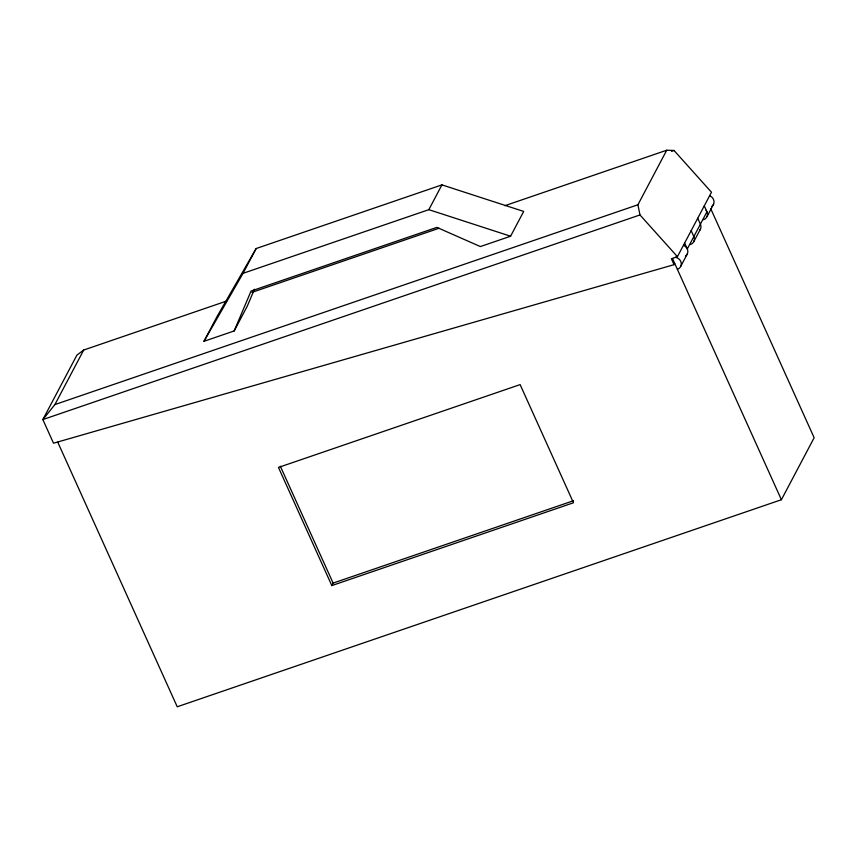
<?xml version="1.0" encoding="UTF-8"?>
<svg xmlns="http://www.w3.org/2000/svg" width="857" height="857" viewBox="0 0 857 857"><rect width="100%" height="100%" fill="white"/><g stroke="black" fill="none" stroke-linecap="round" stroke-linejoin="round"><path stroke-width="1.29" d="M234.175 330.952L251.047 291.059L436.834 227.384L480.381 246.57L510.59 236.221L523.691 211.433L441.933 184.876L256.147 248.541L217.067 316.501L203.977 341.3L234.175 330.952L247.277 306.153L254.443 289.227M674.705 263.42L674.052 264.663L53.52 443.208L42.85 419.576L54.891 404.579L83.707 350.031L226.623 301.053M203.977 341.3L243.045 273.329L256.147 248.541M243.045 273.329L428.832 209.665L441.933 184.876M331.809 585.588L573.472 502.77L520.124 384.611L278.461 467.44L331.809 585.588L333.116 583.103L573.515 500.724M677.426 256.682L639.975 214.946L637.908 204.769L666.735 150.221L674.031 150.478L711.481 192.225L677.426 256.682L671.385 258.76L674.052 264.663M680.865 266.141L687.41 253.736M693.966 241.342L700.512 228.948M707.068 216.553L713.613 204.148M57.751 442.158L177.228 706.779L781.402 499.727L814.15 437.745L710.678 208.562M83.707 350.031L76.916 355.119L42.85 419.576L639.975 214.946M251.915 292.387L439.084 228.241M504.848 205.701L666.735 150.221M671.502 151.346L674.031 150.478M54.891 404.579L637.908 204.769M428.832 209.665L510.59 236.221M704.283 205.862L706.95 211.765L687.293 248.959L684.625 243.045M697.727 218.256L700.394 224.159A6.738 6.117 27.9 0 1 699.687 230.308M691.181 230.651L693.849 236.553A6.738 6.117 27.9 0 1 690.474 244.534M672.574 258.696L781.402 499.727M280.314 466.176L333.116 583.103M675.412 257.271A6.738 6.117 27.9 0 1 681.229 262.949A6.738 6.117 27.9 0 1 677.373 269.334M709.842 195.792A6.738 6.117 27.9 0 1 711.599 206.612M683.64 245.381A6.738 6.117 27.9 0 1 685.396 256.2M706.05 210.308A6.738 6.117 27.9 0 1 703.576 219.746"/></g></svg>
